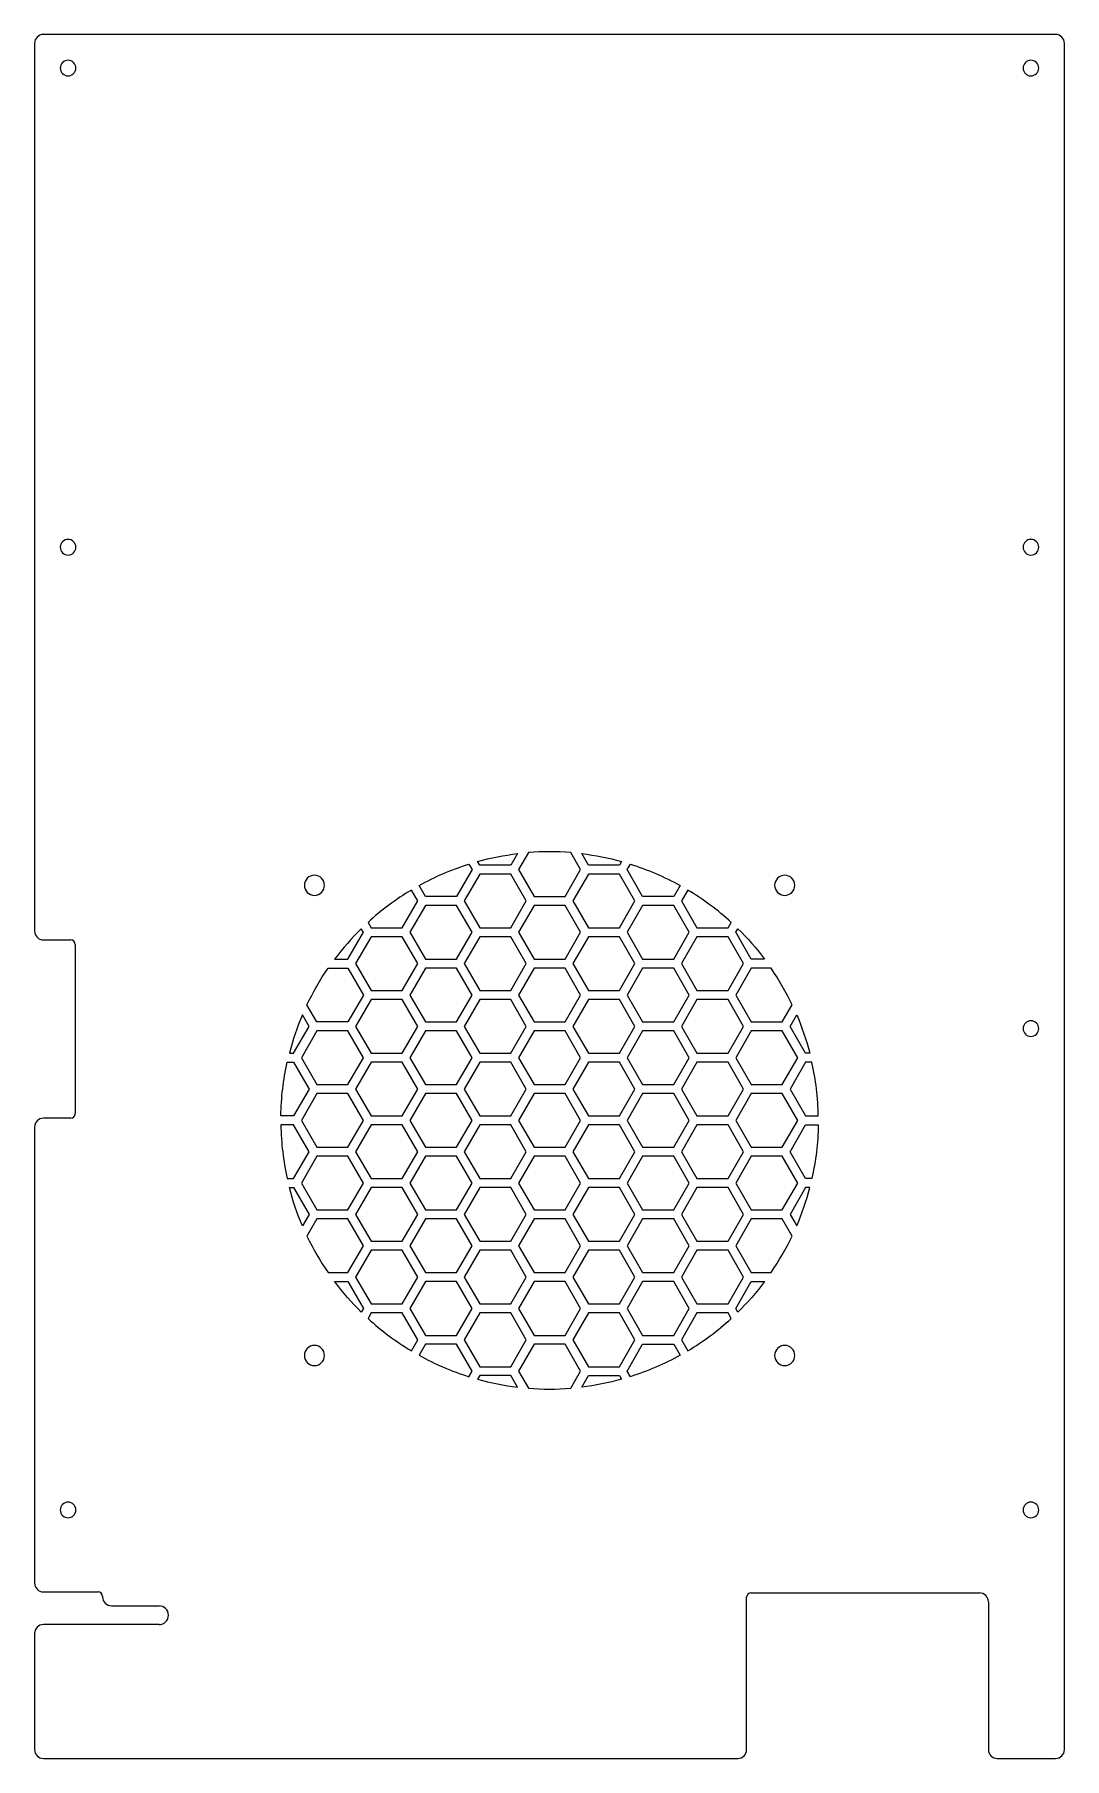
# Model space of a CAD drawing. Header units: millimetres. Extents: x -274 to -44, y -112 to 273.
import ezdxf

# ---------------------------------------------------------------- set-up
doc = ezdxf.new("R2010")
doc.units = ezdxf.units.MM
doc.layers.get('0').update_dxf_attribs({"linetype": 'CONTINUOUS'})

msp = doc.modelspace()

# ---------------------------------------------------------------- linework, layer by layer
for p, q in [((-273.9, 271.01, 0), (-273.9, 72.81, 0)), ((-45.94, 273.01, 0), (-271.9, 273.01, 0)), ((-43.94, -109.99, 0), (-43.94, 271.01, 0)), ((-271.9, 70.81, 0), (-265.8, 70.81, 0)), ((-264.8, 69.81, 0), (-264.8, 32.01, 0)), ((-265.8, 31.01, 0), (-271.9, 31.01, 0)), ((-273.9, 29.01, 0), (-273.9, -72.79, 0)), ((-271.9, -74.79, 0), (-259.7, -74.79, 0)), ((-258.7, -75.79, 0), (-258.7, -75.89, 0)), ((-114.9, -109.99, 0), (-114.9, -75.99, 0)), ((-113.9, -74.99, 0), (-62.94, -74.99, 0)), ((-60.94, -76.99, 0), (-60.94, -109.99, 0)), ((-256.7, -77.89, 0), (-246.1, -77.89, 0)), ((-273.9, -84.09, 0), (-273.9, -109.99, 0)), ((-246.1, -82.09, 0), (-271.9, -82.09, 0)), ((-271.9, -111.99, 0), (-116.9, -111.99, 0)), ((-58.94, -111.99, 0), (-45.94, -111.99, 0))]:
    msp.add_line(p, q)
for points in [[(-174.96, 88.32, -0.037773), (-166.08, 90.08), (-167.56, 87.51), (-174.49, 87.51)], [(-163.63, 90.32), (-165.83, 86.51), (-162.36, 80.51), (-155.44, 80.51), (-151.97, 86.51), (-154.17, 90.32, 0.039448)], [(-151.72, 90.08, -0.037772), (-142.84, 88.32), (-143.31, 87.51), (-150.24, 87.51)], [(-188.03, 82.96, -0.050476), (-176.93, 87.74), (-176.22, 86.51), (-179.68, 80.51), (-186.61, 80.51)], [(-140.87, 87.74, -0.050476), (-129.77, 82.96), (-131.19, 80.51), (-138.12, 80.51), (-141.58, 86.51)], [(-199.44, 74.74), (-198.74, 73.51), (-191.81, 73.51), (-188.34, 79.51), (-189.76, 81.96, 0.050475)], [(-128.04, 81.96), (-129.46, 79.51), (-125.99, 73.51), (-119.06, 73.51), (-118.35, 74.74, 0.050476)], [(-206.9, 66.51), (-203.93, 66.51), (-200.47, 72.51), (-200.94, 73.32, 0.037777)], [(-116.86, 73.32, -0.037777), (-110.9, 66.51), (-113.87, 66.51), (-117.33, 72.51)], [(-213.06, 56.32, -0.039442), (-208.34, 64.51), (-203.93, 64.51), (-200.47, 58.51), (-203.93, 52.51), (-210.86, 52.51)], [(-109.46, 64.51), (-113.87, 64.51), (-117.33, 58.51), (-113.87, 52.51), (-106.94, 52.51), (-104.74, 56.32, 0.039442)], [(-216.99, 45.51), (-216.06, 45.51), (-212.59, 51.51), (-214.08, 54.08, 0.037782)], [(-103.72, 54.08, -0.037778), (-100.81, 45.51), (-101.74, 45.51), (-105.21, 51.51)], [(-218.89, 31.51, -0.050476), (-217.47, 43.51), (-216.06, 43.51), (-212.59, 37.51), (-216.06, 31.51)], [(-100.33, 43.51), (-101.74, 43.51), (-105.21, 37.51), (-101.74, 31.51), (-98.91, 31.51, 0.050476)], [(-217.47, 17.51), (-216.06, 17.51), (-212.59, 23.51), (-216.06, 29.51), (-218.89, 29.51, 0.050476)], [(-98.91, 29.51, -0.050476), (-100.33, 17.51), (-101.74, 17.51), (-105.21, 23.51), (-101.74, 29.51)], [(-214.08, 6.94, -0.037782), (-216.99, 15.51), (-216.06, 15.51), (-212.59, 9.51)], [(-100.81, 15.51), (-101.74, 15.51), (-105.21, 9.51), (-103.72, 6.94, 0.037778)], [(-208.34, -3.49), (-203.93, -3.49), (-200.47, 2.51), (-203.93, 8.51), (-210.86, 8.51), (-213.06, 4.69, 0.039442)], [(-104.74, 4.69), (-106.94, 8.51), (-113.87, 8.51), (-117.33, 2.51), (-113.87, -3.49), (-109.46, -3.49, 0.039442)], [(-200.94, -12.3, -0.037777), (-206.9, -5.49), (-203.93, -5.49), (-200.47, -11.49)], [(-110.9, -5.49, -0.037777), (-116.86, -12.3), (-117.33, -11.49), (-113.87, -5.49)], [(-189.76, -20.95), (-188.34, -18.49), (-191.81, -12.49), (-198.74, -12.49), (-199.44, -13.72, 0.050475)], [(-118.35, -13.72), (-119.06, -12.49), (-125.99, -12.49), (-129.46, -18.49), (-128.04, -20.95, 0.050476)], [(-176.93, -26.72), (-176.22, -25.49), (-179.68, -19.49), (-186.61, -19.49), (-188.03, -21.95, 0.050476)], [(-154.17, -29.3), (-151.97, -25.49), (-155.44, -19.49), (-162.36, -19.49), (-165.83, -25.49), (-163.63, -29.3, 0.039448)], [(-129.77, -21.95, -0.050476), (-140.87, -26.72), (-141.58, -25.49), (-138.12, -19.49), (-131.19, -19.49)], [(-166.08, -29.06), (-167.56, -26.49), (-174.49, -26.49), (-174.96, -27.3, 0.037773)], [(-142.84, -27.3, -0.037772), (-151.72, -29.06), (-150.24, -26.49), (-143.31, -26.49)]]:
    msp.add_lwpolyline(points, format="xyb", close=True)
for points in [[(-174.49, 85.51), (-177.95, 79.51), (-174.49, 73.51), (-167.56, 73.51), (-164.1, 79.51), (-167.56, 85.51)], [(-150.24, 85.51), (-153.7, 79.51), (-150.24, 73.51), (-143.31, 73.51), (-139.85, 79.51), (-143.31, 85.51)], [(-186.61, 66.51), (-179.68, 66.51), (-176.22, 72.51), (-179.68, 78.51), (-186.61, 78.51), (-190.08, 72.51)], [(-155.44, 66.51), (-151.97, 72.51), (-155.44, 78.51), (-162.36, 78.51), (-165.83, 72.51), (-162.36, 66.51)], [(-141.58, 72.51), (-138.12, 66.51), (-131.19, 66.51), (-127.72, 72.51), (-131.19, 78.51), (-138.12, 78.51)], [(-202.2, 65.51), (-198.74, 59.51), (-191.81, 59.51), (-188.34, 65.51), (-191.81, 71.51), (-198.74, 71.51)], [(-177.95, 65.51), (-174.49, 59.51), (-167.56, 59.51), (-164.1, 65.51), (-167.56, 71.51), (-174.49, 71.51)], [(-150.24, 71.51), (-153.7, 65.51), (-150.24, 59.51), (-143.31, 59.51), (-139.85, 65.51), (-143.31, 71.51)], [(-129.46, 65.51), (-125.99, 59.51), (-119.06, 59.51), (-115.6, 65.51), (-119.06, 71.51), (-125.99, 71.51)], [(-186.61, 52.51), (-179.68, 52.51), (-176.22, 58.51), (-179.68, 64.51), (-186.61, 64.51), (-190.08, 58.51)], [(-155.44, 52.51), (-151.97, 58.51), (-155.44, 64.51), (-162.36, 64.51), (-165.83, 58.51), (-162.36, 52.51)], [(-131.19, 64.51), (-138.12, 64.51), (-141.58, 58.51), (-138.12, 52.51), (-131.19, 52.51), (-127.72, 58.51)], [(-198.74, 45.51), (-191.81, 45.51), (-188.34, 51.51), (-191.81, 57.51), (-198.74, 57.51), (-202.2, 51.51)], [(-174.49, 45.51), (-167.56, 45.51), (-164.1, 51.51), (-167.56, 57.51), (-174.49, 57.51), (-177.95, 51.51)], [(-150.24, 57.51), (-153.7, 51.51), (-150.24, 45.51), (-143.31, 45.51), (-139.85, 51.51), (-143.31, 57.51)], [(-119.06, 57.51), (-125.99, 57.51), (-129.46, 51.51), (-125.99, 45.51), (-119.06, 45.51), (-115.6, 51.51)], [(-210.86, 38.51), (-203.93, 38.51), (-200.47, 44.51), (-203.93, 50.51), (-210.86, 50.51), (-214.32, 44.51)], [(-186.61, 38.51), (-179.68, 38.51), (-176.22, 44.51), (-179.68, 50.51), (-186.61, 50.51), (-190.08, 44.51)], [(-155.44, 38.51), (-151.97, 44.51), (-155.44, 50.51), (-162.36, 50.51), (-165.83, 44.51), (-162.36, 38.51)], [(-138.12, 38.51), (-131.19, 38.51), (-127.72, 44.51), (-131.19, 50.51), (-138.12, 50.51), (-141.58, 44.51)], [(-113.87, 38.51), (-106.94, 38.51), (-103.48, 44.51), (-106.94, 50.51), (-113.87, 50.51), (-117.33, 44.51)], [(-198.74, 31.51), (-191.81, 31.51), (-188.34, 37.51), (-191.81, 43.51), (-198.74, 43.51), (-202.2, 37.51)], [(-174.49, 31.51), (-167.56, 31.51), (-164.1, 37.51), (-167.56, 43.51), (-174.49, 43.51), (-177.95, 37.51)], [(-150.24, 43.51), (-153.7, 37.51), (-150.24, 31.51), (-143.31, 31.51), (-139.85, 37.51), (-143.31, 43.51)], [(-119.06, 31.51), (-115.6, 37.51), (-119.06, 43.51), (-125.99, 43.51), (-129.46, 37.51), (-125.99, 31.51)], [(-214.32, 30.51), (-210.86, 24.51), (-203.93, 24.51), (-200.47, 30.51), (-203.93, 36.51), (-210.86, 36.51)], [(-190.08, 30.51), (-186.61, 24.51), (-179.68, 24.51), (-176.22, 30.51), (-179.68, 36.51), (-186.61, 36.51)], [(-155.44, 24.51), (-151.97, 30.51), (-155.44, 36.51), (-162.36, 36.51), (-165.83, 30.51), (-162.36, 24.51)], [(-127.72, 30.51), (-131.19, 36.51), (-138.12, 36.51), (-141.58, 30.51), (-138.12, 24.51), (-131.19, 24.51)], [(-103.48, 30.51), (-106.94, 36.51), (-113.87, 36.51), (-117.33, 30.51), (-113.87, 24.51), (-106.94, 24.51)], [(-191.81, 17.51), (-188.34, 23.51), (-191.81, 29.51), (-198.74, 29.51), (-202.2, 23.51), (-198.74, 17.51)], [(-167.56, 17.51), (-164.1, 23.51), (-167.56, 29.51), (-174.49, 29.51), (-177.95, 23.51), (-174.49, 17.51)], [(-150.24, 29.51), (-153.7, 23.51), (-150.24, 17.51), (-143.31, 17.51), (-139.85, 23.51), (-143.31, 29.51)], [(-119.06, 29.51), (-125.99, 29.51), (-129.46, 23.51), (-125.99, 17.51), (-119.06, 17.51), (-115.6, 23.51)], [(-210.86, 10.51), (-203.93, 10.51), (-200.47, 16.51), (-203.93, 22.51), (-210.86, 22.51), (-214.32, 16.51)], [(-186.61, 10.51), (-179.68, 10.51), (-176.22, 16.51), (-179.68, 22.51), (-186.61, 22.51), (-190.08, 16.51)], [(-165.83, 16.51), (-162.36, 10.51), (-155.44, 10.51), (-151.97, 16.51), (-155.44, 22.51), (-162.36, 22.51)], [(-138.12, 10.51), (-131.19, 10.51), (-127.72, 16.51), (-131.19, 22.51), (-138.12, 22.51), (-141.58, 16.51)], [(-113.87, 10.51), (-106.94, 10.51), (-103.48, 16.51), (-106.94, 22.51), (-113.87, 22.51), (-117.33, 16.51)], [(-198.74, 3.51), (-191.81, 3.51), (-188.34, 9.51), (-191.81, 15.51), (-198.74, 15.51), (-202.2, 9.51)], [(-174.49, 3.51), (-167.56, 3.51), (-164.1, 9.51), (-167.56, 15.51), (-174.49, 15.51), (-177.95, 9.51)], [(-150.24, 15.51), (-153.7, 9.51), (-150.24, 3.51), (-143.31, 3.51), (-139.85, 9.51), (-143.31, 15.51)], [(-125.99, 3.51), (-119.06, 3.51), (-115.6, 9.51), (-119.06, 15.51), (-125.99, 15.51), (-129.46, 9.51)], [(-190.08, 2.51), (-186.61, -3.49), (-179.68, -3.49), (-176.22, 2.51), (-179.68, 8.51), (-186.61, 8.51)], [(-165.83, 2.51), (-162.36, -3.49), (-155.44, -3.49), (-151.97, 2.51), (-155.44, 8.51), (-162.36, 8.51)], [(-141.58, 2.51), (-138.12, -3.49), (-131.19, -3.49), (-127.72, 2.51), (-131.19, 8.51), (-138.12, 8.51)], [(-202.2, -4.49), (-198.74, -10.49), (-191.81, -10.49), (-188.34, -4.49), (-191.81, 1.51), (-198.74, 1.51)], [(-177.95, -4.49), (-174.49, -10.49), (-167.56, -10.49), (-164.1, -4.49), (-167.56, 1.51), (-174.49, 1.51)], [(-150.24, 1.51), (-153.7, -4.49), (-150.24, -10.49), (-143.31, -10.49), (-139.85, -4.49), (-143.31, 1.51)], [(-125.99, 1.51), (-129.46, -4.49), (-125.99, -10.49), (-119.06, -10.49), (-115.6, -4.49), (-119.06, 1.51)], [(-186.61, -17.49), (-179.68, -17.49), (-176.22, -11.49), (-179.68, -5.49), (-186.61, -5.49), (-190.08, -11.49)], [(-165.83, -11.49), (-162.36, -17.49), (-155.44, -17.49), (-151.97, -11.49), (-155.44, -5.49), (-162.36, -5.49)], [(-138.12, -5.49), (-141.58, -11.49), (-138.12, -17.49), (-131.19, -17.49), (-127.72, -11.49), (-131.19, -5.49)], [(-164.1, -18.49), (-167.56, -12.49), (-174.49, -12.49), (-177.95, -18.49), (-174.49, -24.49), (-167.56, -24.49)], [(-143.31, -24.49), (-139.85, -18.49), (-143.31, -12.49), (-150.24, -12.49), (-153.7, -18.49), (-150.24, -24.49)]]:
    msp.add_lwpolyline(points, close=True)
at = {"extrusion": (0, 0, -1)}
for centre, radius in [((266.4, 265.51, 0), 1.75), ((51.44, 265.51, 0), 1.75), ((266.4, 158.51, 0), 1.75), ((51.44, 158.51, 0), 1.75), ((211.4, 83.01, 0), 2.25), ((106.4, 83.01, 0), 2.25), ((51.44, 51.01, 0), 1.75), ((211.4, -21.99, 0), 2.25), ((106.4, -21.99, 0), 2.25), ((266.4, -56.49, 0), 1.75), ((51.44, -56.49, 0), 1.75)]:
    msp.add_circle(centre, radius, dxfattribs=at)
for centre, radius, start, end in [((-271.9, 271.01, 0), 2, 90, 180), ((-45.94, 271.01, 0), 2, 0, 90), ((-271.9, 72.81, 0), 2, 180, 270), ((-265.8, 69.81, 0), 1, 0, 90), ((-271.9, 29.01, 0), 2, 90, 180), ((-265.8, 32.01, 0), 1, -90, 0), ((-271.9, -72.79, 0), 2, 180, 270), ((-259.7, -75.79, 0), 1, 0, 90), ((-256.7, -75.89, 0), 2, 180, 270), ((-113.9, -75.99, 0), 1, 90, 180), ((-62.94, -76.99, 0), 2, 0, 90), ((-246.1, -79.99, 0), 2.1, -90, 90), ((-271.9, -84.09, 0), 2, 90, 180), ((-271.9, -109.99, 0), 2, 180, 270), ((-116.9, -109.99, 0), 2, -90, 0), ((-58.94, -109.99, 0), 2, 180, 270), ((-45.94, -109.99, 0), 2, -90, 0)]:
    msp.add_arc(centre, radius, start, end)

doc.saveas('drawing.dxf')
